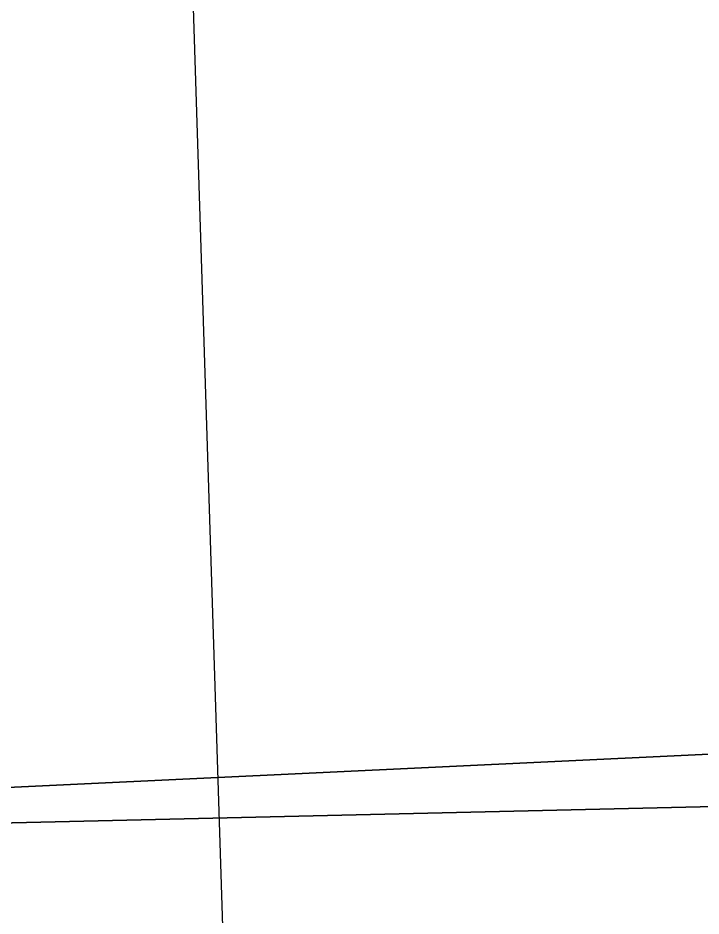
# Model space of a CAD drawing. Header units: feet. Extents: x -84 to 198, y -22 to 181.
# Drawn here: x 137.997 to 138.1626, y 110.6441 to 110.8618 of the extents above; entities that cross this region are included whole.
import ezdxf

# ---------------------------------------------------------------- set-up
doc = ezdxf.new("R2010")
doc.units = ezdxf.units.FT
doc.layers.add('A-AREA-UNIDAD', color=30, linetype='CONTINUOUS')
doc.layers.add('A-LINEA', color=7, linetype='CONTINUOUS')

msp = doc.modelspace()

# ---------------------------------------------------------------- linework, layer by layer
at = {"layer": 'A-AREA-UNIDAD'}
msp.add_lwpolyline([(122.88, 112.4089), (135.808, 109.3333), (135.872, 108.1778), (135.552, 106.8444), (137.36, 106.4178), (137.408, 107.0933), (138.16, 107.0933), (137.888, 115.6089), (137.088, 126.2044), (136.16, 134.0622), (134.688, 143.2533), (134.048, 143.2889), (134, 143.5378), (130.912, 144.9422)], dxfattribs=at)
at = {"layer": 'A-LINEA'}
for points in [[(137.6133, 110.6578), (137.6, 110.9378), (138.1867, 110.9644), (138.1867, 110.6711), (137.6133, 110.6578)], [(137.6, 110.9378), (137.6133, 110.6578), (138.1867, 110.6711), (138.1867, 110.9644), (137.6, 110.9378)], [(137.6133, 110.6578), (137.6, 110.9378), (138.1867, 110.9644), (138.1867, 110.6711), (137.6133, 110.6578)], [(137.6, 110.9378), (137.6133, 110.6578), (138.1867, 110.6711), (138.1867, 110.9644), (137.6, 110.9378)], [(137.6267, 110.6578), (137.6133, 110.9378), (138.1733, 110.9511), (138.1867, 110.6844), (137.6267, 110.6578)], [(137.6133, 110.9378), (137.6267, 110.6578), (138.1867, 110.6844), (138.1733, 110.9511), (137.6133, 110.9378)], [(137.6267, 110.6578), (137.6133, 110.9378), (138.1733, 110.9511), (138.1867, 110.6844), (137.6267, 110.6578)], [(137.6133, 110.9378), (137.6267, 110.6578), (138.1867, 110.6844), (138.1733, 110.9511), (137.6133, 110.9378)]]:
    msp.add_lwpolyline(points, dxfattribs=at)

doc.saveas('drawing.dxf')
